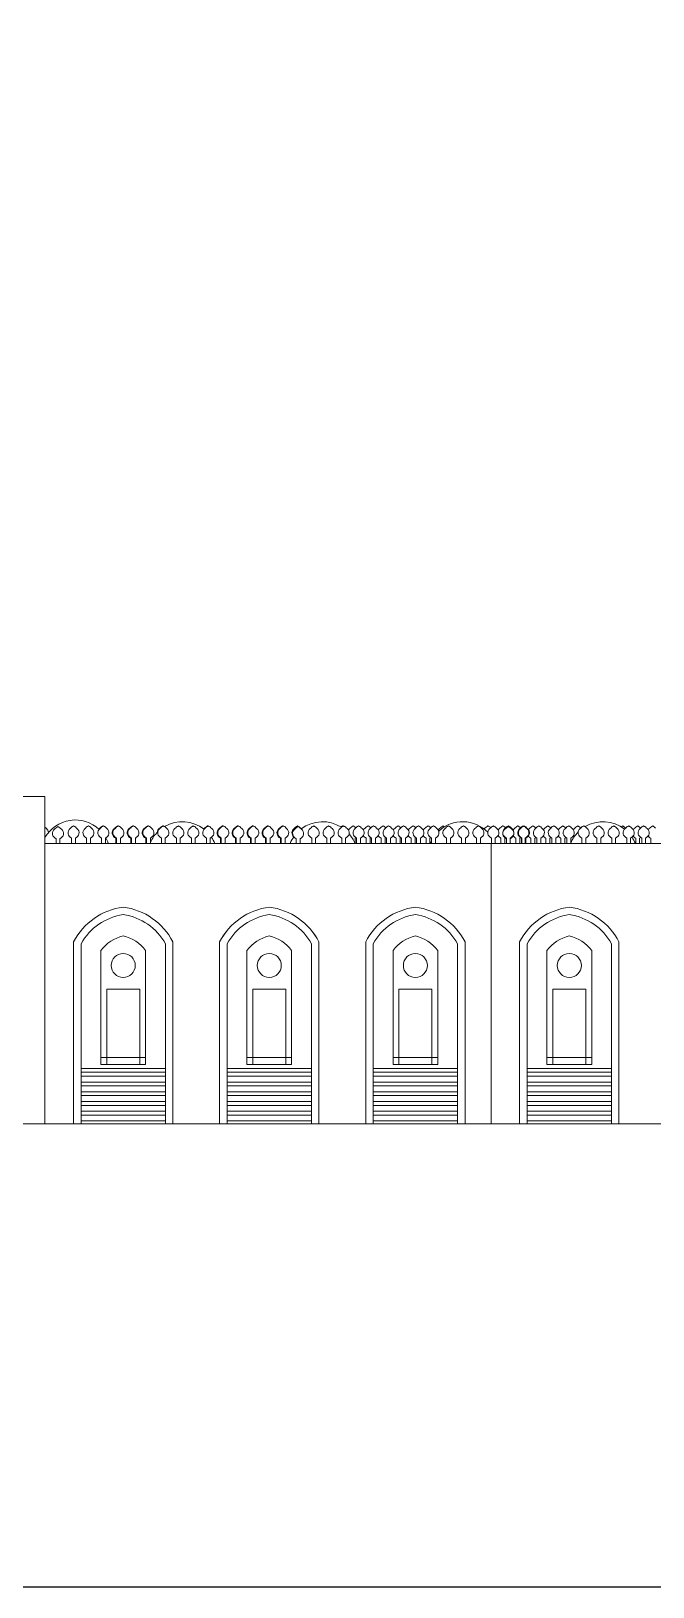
# Model space of a CAD drawing. Header units: inches. Extents: x -6210 to 141093, y -2740 to 21225.
# Drawn here: x 97739 to 98058, y 2900 to 3699 of the extents above; entities that cross this region are included whole.
import ezdxf

# ---------------------------------------------------------------- set-up
doc = ezdxf.new("R2010")
doc.units = ezdxf.units.IN
doc.header["$LTSCALE"] = 100
doc.header["$MEASUREMENT"] = 0

msp = doc.modelspace()

# ---------------------------------------------------------------- linework, layer by layer
at = {"color": 0, "linetype": 'Continuous', "lineweight": 0, "extrusion": (0, 1, 0)}
for p, q in [((97746.009, 3306.12844), (97731.77012, 3306.12844)), ((97746.009, 3138.12844), (97746.009, 3306.12844)), ((97975.07361, 3282.12844), (97746.009, 3282.12844)), ((97751.6965, 3284.52313), (97751.6965, 3282.12844)), ((97753.6965, 3282.12844), (97753.6965, 3284.52313)), ((97759.6746, 3284.87403), (97759.6746, 3282.12844)), ((97761.6746, 3282.12844), (97761.6746, 3284.87403)), ((97767.3621, 3284.87403), (97767.3621, 3282.12844)), ((97769.3621, 3282.12844), (97769.3621, 3284.87403)), ((97775.0496, 3284.87426), (97775.0496, 3282.12865)), ((97775.0496, 3282.12865), (97777.0496, 3282.12865)), ((97777.0496, 3282.12865), (97777.0496, 3284.87426)), ((97782.40203, 3282.12844), (97782.40203, 3284.83906)), ((97782.7371, 3284.87413), (97782.7371, 3282.12852)), ((97782.7371, 3282.12852), (97784.7371, 3282.12852)), ((97784.40203, 3282.12852), (97784.40203, 3282.12844)), ((97784.7371, 3282.12852), (97784.7371, 3284.87413)), ((97790.08953, 3282.12844), (97790.08953, 3284.83929)), ((97790.4246, 3284.87401), (97790.4246, 3282.12844)), ((97792.4246, 3282.12844), (97792.4246, 3284.87401)), ((97797.77703, 3282.12844), (97797.77703, 3284.83917)), ((97798.12231, 3284.87401), (97798.12231, 3282.12844)), ((97800.12231, 3282.12844), (97800.12231, 3284.87401)), ((97805.80981, 3284.87423), (97805.80981, 3282.12862)), ((97805.80981, 3282.12862), (97807.80981, 3282.12862)), ((97807.80981, 3282.12862), (97807.80981, 3284.87423)), ((97813.49731, 3284.87411), (97813.49731, 3282.1285)), ((97813.49731, 3282.1285), (97815.49731, 3282.1285)), ((97815.49731, 3282.1285), (97815.49731, 3284.87411)), ((97821.18481, 3284.87399), (97821.18481, 3282.12844)), ((97823.18481, 3282.12844), (97823.18481, 3284.87399)), ((97828.88253, 3284.87398), (97828.88252, 3282.12844)), ((97830.88252, 3282.12844), (97830.88253, 3284.87398)), ((97836.22474, 3282.12844), (97836.22475, 3284.83902)), ((97836.57003, 3284.87421), (97836.57002, 3282.1286)), ((97836.57002, 3282.1286), (97838.57002, 3282.1286)), ((97838.22474, 3282.1286), (97838.22474, 3282.12844)), ((97838.57002, 3282.1286), (97838.57003, 3284.87421)), ((97843.92246, 3282.12844), (97843.92246, 3284.83902)), ((97844.25753, 3284.87409), (97844.25752, 3282.12848)), ((97844.25752, 3282.12848), (97846.25752, 3282.12848)), ((97845.92246, 3282.12848), (97845.92246, 3282.12844)), ((97846.25752, 3282.12848), (97846.25753, 3284.87409)), ((97851.60996, 3282.12844), (97851.60996, 3284.83924)), ((97851.94503, 3284.87397), (97851.94502, 3282.12844)), ((97853.94502, 3282.12844), (97853.94503, 3284.87397)), ((97859.29746, 3282.12844), (97859.29746, 3284.83912)), ((97859.64274, 3284.87396), (97859.64274, 3282.12844)), ((97861.64274, 3282.12844), (97861.64274, 3284.87396)), ((97866.98496, 3282.12844), (97866.98496, 3284.83935)), ((97867.33024, 3284.87419), (97867.33024, 3282.12858)), ((97867.33024, 3282.12858), (97869.33024, 3282.12858)), ((97868.98496, 3282.12858), (97868.98496, 3282.12844)), ((97869.33024, 3282.12858), (97869.33024, 3284.87419)), ((97875.01774, 3284.52328), (97875.01774, 3282.12844)), ((97877.01774, 3282.12844), (97877.01774, 3284.52328)), ((97882.99584, 3284.87418), (97882.99584, 3282.12857)), ((97882.99584, 3282.12857), (97884.99584, 3282.12857)), ((97884.99584, 3282.12857), (97884.99584, 3284.87418)), ((97890.68334, 3284.87417), (97890.68334, 3282.12856)), ((97890.68334, 3282.12856), (97892.68334, 3282.12856)), ((97892.68334, 3282.12856), (97892.68334, 3284.87417)), ((97898.37084, 3284.8744), (97898.37084, 3282.12879)), ((97898.37084, 3282.12879), (97900.37084, 3282.12879)), ((97900.37084, 3282.12879), (97900.37084, 3284.8744)), ((97905.28486, 3284.8391), (97905.28486, 3282.12844)), ((97906.05834, 3284.87428), (97906.05834, 3282.12867)), ((97906.05834, 3282.12867), (97908.05834, 3282.12867)), ((97908.05834, 3282.12867), (97908.05834, 3284.87428)), ((97910.97236, 3282.12844), (97910.97236, 3284.83909)), ((97912.97236, 3284.83909), (97912.97236, 3282.12844)), ((97913.74584, 3284.87415), (97913.74584, 3282.12855)), ((97913.74584, 3282.12855), (97915.74584, 3282.12854)), ((97915.74584, 3282.12854), (97915.74584, 3284.87415)), ((97918.65986, 3282.12844), (97918.65986, 3284.83908)), ((97920.65986, 3284.83908), (97920.65986, 3282.12844)), ((97921.44355, 3284.87415), (97921.44355, 3282.12854)), ((97921.44355, 3282.12854), (97923.44355, 3282.12854)), ((97923.44355, 3282.12854), (97923.44355, 3284.87415)), ((97926.34736, 3282.12844), (97926.34736, 3284.83931)), ((97928.34736, 3284.83931), (97928.34736, 3282.12844)), ((97929.13105, 3284.87438), (97929.13105, 3282.12877)), ((97929.13105, 3282.12877), (97931.13105, 3282.12877)), ((97931.13105, 3282.12877), (97931.13105, 3284.87438)), ((97934.03486, 3282.12844), (97934.03486, 3284.83919)), ((97936.03486, 3284.83919), (97936.03486, 3282.12844)), ((97936.81855, 3284.87425), (97936.81855, 3282.12865)), ((97936.81855, 3282.12865), (97938.81855, 3282.12864)), ((97938.81855, 3282.12864), (97938.81855, 3284.87425)), ((97941.72236, 3282.12844), (97941.72236, 3284.83907)), ((97943.72236, 3284.83907), (97943.72236, 3282.12844)), ((97944.50605, 3284.87413), (97944.50605, 3282.12852)), ((97944.50605, 3282.12852), (97946.50605, 3282.12852)), ((97946.50605, 3282.12852), (97946.50605, 3284.87413)), ((97952.20377, 3284.87413), (97952.20377, 3282.12852)), ((97952.20377, 3282.12852), (97954.20377, 3282.12852)), ((97954.20377, 3282.12852), (97954.20377, 3284.87413)), ((97959.89127, 3284.87435), (97959.89127, 3282.12875)), ((97959.89127, 3282.12875), (97961.89127, 3282.12874)), ((97961.89127, 3282.12874), (97961.89127, 3284.87435)), ((97967.57877, 3284.87423), (97967.57877, 3282.12862)), ((97967.57877, 3282.12862), (97969.57877, 3282.12862)), ((97969.57877, 3282.12862), (97969.57877, 3284.87423)), ((97975.07361, 3138.12844), (97975.07361, 3282.12844)), ((97975.07361, 3138.12844), (97975.07361, 3282.12844)), ((98064.77012, 3282.12844), (97975.07361, 3282.12844)), ((97975.26627, 3284.87411), (97975.26627, 3282.1285)), ((97975.26627, 3282.1285), (97977.26627, 3282.1285)), ((97977.26627, 3282.1285), (97977.26627, 3284.87411)), ((97980.18029, 3282.12844), (97980.18029, 3284.83904)), ((97982.18029, 3284.83904), (97982.18029, 3282.12844)), ((97982.95377, 3284.5232), (97982.95377, 3282.12844)), ((97982.96398, 3284.8741), (97982.96398, 3282.1285)), ((97982.96398, 3282.1285), (97984.96398, 3282.12849)), ((97984.95377, 3282.12844), (97984.95377, 3284.5232)), ((97984.96398, 3282.12849), (97984.96398, 3284.8741)), ((97987.86779, 3282.12844), (97987.86779, 3284.83927)), ((97989.86779, 3284.83927), (97989.86779, 3282.12844)), ((97990.65148, 3284.87433), (97990.65148, 3282.12872)), ((97990.65148, 3282.12872), (97992.65148, 3282.12872)), ((97990.93187, 3284.8741), (97990.93187, 3282.12849)), ((97990.93187, 3282.12849), (97992.93187, 3282.12849)), ((97992.65148, 3282.12872), (97992.65148, 3284.87433)), ((97992.93187, 3282.12849), (97992.93187, 3284.8741)), ((97995.55529, 3282.12844), (97995.55529, 3284.83915)), ((97997.55529, 3284.83915), (97997.55529, 3282.12844)), ((97998.61937, 3284.87409), (97998.61937, 3282.12848)), ((97998.61937, 3282.12848), (98000.61937, 3282.12848)), ((98000.61937, 3282.12848), (98000.61937, 3284.87409)), ((98003.24279, 3282.12844), (98003.24279, 3284.83902)), ((98005.24279, 3284.83902), (98005.24279, 3282.12844)), ((98006.30687, 3284.87432), (98006.30687, 3282.12871)), ((98006.30687, 3282.12871), (98008.30687, 3282.12871)), ((98008.30687, 3282.12871), (98008.30687, 3284.87432)), ((98010.9405, 3282.12844), (98010.9405, 3284.83902)), ((98012.9405, 3284.83902), (98012.9405, 3282.12844)), ((98013.99437, 3284.8742), (98013.99437, 3282.12859)), ((98013.99437, 3282.12859), (98015.99437, 3282.12859)), ((98015.99437, 3282.12859), (98015.99437, 3284.8742)), ((98021.68187, 3284.87408), (98021.68187, 3282.12847)), ((98021.68187, 3282.12847), (98023.68187, 3282.12847)), ((98023.68187, 3282.12847), (98023.68187, 3284.87408)), ((98029.37958, 3284.87407), (98029.37958, 3282.12846)), ((98029.37958, 3282.12846), (98031.37958, 3282.12846)), ((98031.37958, 3282.12846), (98031.37958, 3284.87407)), ((98037.06708, 3284.8743), (98037.06708, 3282.12869)), ((98037.06708, 3282.12869), (98039.06708, 3282.12869)), ((98039.06708, 3282.12869), (98039.06708, 3284.8743)), ((98044.75458, 3284.87418), (98044.75458, 3282.12857)), ((98044.75458, 3282.12857), (98046.75458, 3282.12857)), ((98046.75458, 3282.12857), (98046.75458, 3284.87418)), ((98049.378, 3282.12844), (98049.378, 3284.83911)), ((98051.378, 3284.83911), (98051.378, 3282.12844)), ((98052.44208, 3284.87405), (98052.44208, 3282.12845)), ((98052.44208, 3282.12845), (98054.44208, 3282.12844)), ((98054.44208, 3282.12844), (98054.44208, 3284.87405)), ((98057.07572, 3282.12844), (98057.07572, 3284.8391)), ((97760.7055, 3138.12844), (97760.7055, 3231.57844)), ((97764.5305, 3138.12844), (97764.5305, 3230.61156)), ((97774.7305, 3168.6061), (97774.7305, 3227.07319)), ((97797.6805, 3227.07319), (97797.6805, 3168.6061)), ((97807.8805, 3230.61156), (97807.8805, 3138.12844)), ((97811.7055, 3231.57844), (97811.7055, 3138.12844)), ((97835.7055, 3138.12844), (97835.7055, 3231.57844)), ((97839.5305, 3138.12844), (97839.5305, 3230.61144)), ((97849.7305, 3168.6061), (97849.7305, 3227.07319)), ((97872.6805, 3227.07319), (97872.6805, 3168.6061)), ((97882.8805, 3230.61144), (97882.8805, 3138.12844)), ((97886.7055, 3231.57844), (97886.7055, 3138.12844)), ((97910.7055, 3138.12844), (97910.7055, 3231.57844)), ((97914.5305, 3138.12844), (97914.5305, 3230.61156)), ((97924.7305, 3168.6061), (97924.7305, 3227.07319)), ((97947.6805, 3227.07319), (97947.6805, 3168.6061)), ((97957.8805, 3230.61156), (97957.8805, 3138.12844)), ((97961.7055, 3231.57844), (97961.7055, 3138.12844)), ((97989.77012, 3138.12844), (97989.77012, 3231.57844)), ((97993.59512, 3138.12844), (97993.59512, 3230.61156)), ((98003.79512, 3168.6061), (98003.79512, 3227.07319)), ((98026.74512, 3227.07319), (98026.74512, 3168.6061)), ((98036.94512, 3230.61156), (98036.94512, 3138.12844)), ((98040.77012, 3231.57844), (98040.77012, 3138.12844)), ((97777.7305, 3207.27822), (97794.6805, 3207.27822)), ((97777.7305, 3168.6061), (97777.7305, 3207.27822)), ((97794.6805, 3207.27822), (97794.6805, 3168.6061)), ((97852.7305, 3207.27822), (97869.6805, 3207.27822)), ((97852.7305, 3168.6061), (97852.7305, 3207.27822)), ((97869.6805, 3207.27822), (97869.6805, 3168.6061)), ((97927.7305, 3207.27822), (97944.6805, 3207.27822)), ((97927.7305, 3168.6061), (97927.7305, 3207.27822)), ((97944.6805, 3207.27822), (97944.6805, 3168.6061)), ((98006.79512, 3207.27822), (98023.74512, 3207.27822)), ((98006.79512, 3168.6061), (98006.79512, 3207.27822)), ((98023.74512, 3207.27822), (98023.74512, 3168.6061)), ((97774.7305, 3172.15014), (97797.6805, 3172.15014)), ((97849.7305, 3172.15014), (97872.6805, 3172.15014)), ((97924.7305, 3172.15014), (97947.6805, 3172.15014)), ((98003.79512, 3172.15014), (98026.74512, 3172.15014)), ((97764.5305, 3166.62831), (97807.8805, 3166.62831)), ((97764.5305, 3164.62831), (97807.8805, 3164.62831)), ((97807.8805, 3162.62831), (97764.5305, 3162.62831)), ((97797.6805, 3168.6061), (97774.7305, 3168.6061)), ((97839.5305, 3166.62831), (97882.8805, 3166.62831)), ((97839.5305, 3164.62831), (97882.8805, 3164.62831)), ((97882.8805, 3162.62831), (97839.5305, 3162.62831)), ((97872.6805, 3168.6061), (97849.7305, 3168.6061)), ((97914.5305, 3166.62831), (97957.8805, 3166.62831)), ((97914.5305, 3164.62831), (97957.8805, 3164.62831)), ((97957.8805, 3162.62831), (97914.5305, 3162.62831)), ((97947.6805, 3168.6061), (97924.7305, 3168.6061)), ((97993.59512, 3166.62831), (98036.94512, 3166.62831)), ((97993.59512, 3164.62831), (98036.94512, 3164.62831)), ((98036.94512, 3162.62831), (97993.59512, 3162.62831)), ((98026.74512, 3168.6061), (98003.79512, 3168.6061)), ((97764.5305, 3159.62831), (97807.8805, 3159.62831)), ((97807.8805, 3157.62831), (97764.5305, 3157.62831)), ((97764.5305, 3154.62831), (97807.8805, 3154.62831)), ((97839.5305, 3159.62831), (97882.8805, 3159.62831)), ((97882.8805, 3157.62831), (97839.5305, 3157.62831)), ((97839.5305, 3154.62831), (97882.8805, 3154.62831)), ((97914.5305, 3159.62831), (97957.8805, 3159.62831)), ((97957.8805, 3157.62831), (97914.5305, 3157.62831)), ((97914.5305, 3154.62831), (97957.8805, 3154.62831)), ((97993.59512, 3159.62831), (98036.94512, 3159.62831)), ((98036.94512, 3157.62831), (97993.59512, 3157.62831)), ((97993.59512, 3154.62831), (98036.94512, 3154.62831)), ((97807.8805, 3152.62831), (97764.5305, 3152.62831)), ((97764.5305, 3149.62831), (97807.8805, 3149.62831)), ((97807.8805, 3147.62831), (97764.5305, 3147.62831)), ((97882.8805, 3152.62831), (97839.5305, 3152.62831)), ((97839.5305, 3149.62831), (97882.8805, 3149.62831)), ((97882.8805, 3147.62831), (97839.5305, 3147.62831)), ((97957.8805, 3152.62831), (97914.5305, 3152.62831)), ((97914.5305, 3149.62831), (97957.8805, 3149.62831)), ((97957.8805, 3147.62831), (97914.5305, 3147.62831)), ((98036.94512, 3152.62831), (97993.59512, 3152.62831)), ((97993.59512, 3149.62831), (98036.94512, 3149.62831)), ((98036.94512, 3147.62831), (97993.59512, 3147.62831)), ((97764.5305, 3144.62831), (97807.8805, 3144.62831)), ((97807.8805, 3142.62831), (97764.5305, 3142.62831)), ((97764.5305, 3139.62831), (97807.8805, 3139.62831)), ((97839.5305, 3144.62831), (97882.8805, 3144.62831)), ((97882.8805, 3142.62831), (97839.5305, 3142.62831)), ((97839.5305, 3139.62831), (97882.8805, 3139.62831)), ((97914.5305, 3144.62831), (97957.8805, 3144.62831)), ((97957.8805, 3142.62831), (97914.5305, 3142.62831)), ((97914.5305, 3139.62831), (97957.8805, 3139.62831)), ((97993.59512, 3144.62831), (98036.94512, 3144.62831)), ((98036.94512, 3142.62831), (97993.59512, 3142.62831)), ((97993.59512, 3139.62831), (98036.94512, 3139.62831)), ((97746.009, 3138.12844), (97731.77012, 3138.12844)), ((97760.7055, 3138.12844), (97746.009, 3138.12844)), ((97764.5305, 3138.12844), (97760.7055, 3138.12844)), ((97764.5305, 3138.12831), (97764.5305, 3138.12844)), ((97807.8805, 3138.12831), (97764.5305, 3138.12831)), ((97811.7055, 3138.12844), (97807.8805, 3138.12844)), ((97807.8805, 3138.12844), (97807.8805, 3138.12831)), ((97835.7055, 3138.12844), (97811.7055, 3138.12844)), ((97839.5305, 3138.12844), (97835.7055, 3138.12844)), ((97839.5305, 3138.12831), (97839.5305, 3138.12844)), ((97882.8805, 3138.12831), (97839.5305, 3138.12831)), ((97886.7055, 3138.12844), (97882.8805, 3138.12844)), ((97882.8805, 3138.12844), (97882.8805, 3138.12831)), ((97910.7055, 3138.12844), (97886.7055, 3138.12844)), ((97914.5305, 3138.12844), (97910.7055, 3138.12844)), ((97914.5305, 3138.12831), (97914.5305, 3138.12844)), ((97957.8805, 3138.12831), (97914.5305, 3138.12831)), ((97961.7055, 3138.12844), (97957.8805, 3138.12844)), ((97957.8805, 3138.12844), (97957.8805, 3138.12831)), ((97975.07361, 3138.12844), (97961.7055, 3138.12844)), ((97989.77012, 3138.12844), (97975.07361, 3138.12844)), ((97993.59512, 3138.12844), (97989.77012, 3138.12844)), ((97993.59512, 3138.12831), (97993.59512, 3138.12844)), ((98036.94512, 3138.12831), (97993.59512, 3138.12831)), ((98040.77012, 3138.12844), (98036.94512, 3138.12844)), ((98036.94512, 3138.12844), (98036.94512, 3138.12831)), ((98064.77012, 3138.12844), (98040.77012, 3138.12844))]:
    msp.add_line(p, q, dxfattribs=at)
msp.add_lwpolyline([(97239.83562, 2900.48429), (99369.30523, 2900.48429), (99369.30523, 4497.58649), (97239.83562, 4497.58649)], close=True)
at = {"color": 0, "linetype": 'Continuous', "lineweight": 0}
for centre in [(97786.2055, 3219.44861), (97861.2055, 3219.44861), (97936.2055, 3219.44861), (98015.27012, 3219.44861)]:
    msp.add_circle(centre, 6.17039, dxfattribs=at)
for centre, radius, start, end in [((97761.57012, 3276.12844), 18, 47.08257616, 149.82643275), ((97742.03298, 3285.4567), 6.34226, 42.39588011, 51.17757191), ((97755.61784, 3285.14075), 6.34226, 117.42681358, 137.60411989), ((97749.77516, 3285.14075), 6.34226, 42.39588011, 62.57318642), ((97763.59594, 3285.49165), 6.34226, 117.42681358, 137.60411989), ((97757.75326, 3285.49165), 6.34226, 42.39588011, 62.57318642), ((97771.28344, 3285.49164), 6.34226, 117.42681358, 137.60411989), ((97765.44076, 3285.49164), 6.34226, 42.39588011, 62.57318642), ((97778.62566, 3285.45668), 6.34226, 117.42681358, 137.60411989), ((97778.97094, 3285.49187), 6.34226, 117.42681358, 137.60411989), ((97772.78298, 3285.45668), 6.34226, 61.12685546, 62.57318642), ((97773.12826, 3285.49187), 6.34226, 42.39588011, 62.57318642), ((97786.32337, 3285.45668), 6.34226, 117.42681358, 137.60411989), ((97786.65844, 3285.49175), 6.34226, 117.42681358, 137.60411989), ((97780.48069, 3285.45668), 6.34226, 61.17915755, 62.57318642), ((97780.81576, 3285.49175), 6.34226, 42.39588011, 62.57318642), ((97794.01087, 3285.4569), 6.34226, 117.42681358, 137.60411989), ((97794.34594, 3285.49162), 6.34226, 117.42681358, 137.60411989), ((97788.16819, 3285.4569), 6.34226, 61.17592953, 62.57318642), ((97788.50326, 3285.49162), 6.34226, 42.39588011, 62.57318642), ((97801.69837, 3285.45678), 6.34226, 117.42681358, 137.60411989), ((97802.04365, 3285.49162), 6.34226, 117.42681358, 137.60411989), ((97795.85569, 3285.45678), 6.34226, 61.12363281, 62.57318642), ((97796.20097, 3285.49162), 6.34226, 42.39588011, 62.57318642), ((97809.38587, 3285.45666), 6.34226, 117.42681358, 137.60411989), ((97809.73115, 3285.49185), 6.34226, 117.42681358, 137.60411989), ((97803.54319, 3285.45666), 6.34226, 61.12685546, 62.57318642), ((97803.88847, 3285.49185), 6.34226, 42.39588011, 62.57318642), ((97816.54488, 3275.22241), 18, 51.7241732, 120.39614789), ((97817.41865, 3285.49172), 6.34226, 117.42681358, 137.60411989), ((97811.57597, 3285.49172), 6.34226, 42.39588011, 62.57318642), ((97825.10615, 3285.4916), 6.34226, 117.42681358, 137.60411989), ((97819.26347, 3285.4916), 6.34226, 42.39588011, 62.57318642), ((97832.45859, 3285.45676), 6.34226, 117.42681358, 137.60411989), ((97832.80387, 3285.4916), 6.34226, 117.42681358, 137.60411989), ((97826.61591, 3285.45676), 6.34226, 61.12363281, 62.57318642), ((97826.96118, 3285.4916), 6.34226, 42.39588011, 62.57318642), ((97840.14609, 3285.45664), 6.34226, 117.42681358, 137.60411989), ((97840.49137, 3285.49182), 6.34226, 117.42681358, 137.60411989), ((97834.30341, 3285.45664), 6.34226, 61.12685546, 62.57318642), ((97834.64868, 3285.49182), 6.34226, 42.39588011, 62.57318642), ((97847.8438, 3285.45663), 6.34226, 117.42681358, 137.60411989), ((97848.17887, 3285.4917), 6.34226, 117.42681358, 137.60411989), ((97842.00112, 3285.45663), 6.34226, 61.17915755, 62.57318642), ((97842.33618, 3285.4917), 6.34226, 42.39588011, 62.57318642), ((97855.5313, 3285.45686), 6.34226, 117.42681358, 137.60411989), ((97855.86637, 3285.49158), 6.34226, 117.42681358, 137.60411989), ((97849.68862, 3285.45686), 6.34226, 61.17592953, 62.57318642), ((97850.02368, 3285.49158), 6.34226, 42.39588011, 62.57318642), ((97863.2188, 3285.45674), 6.34226, 117.42681358, 137.60411989), ((97863.56408, 3285.49157), 6.34226, 117.42681358, 137.60411989), ((97857.37612, 3285.45674), 6.34226, 61.12363281, 62.57318642), ((97857.7214, 3285.49157), 6.34226, 42.39588011, 62.57318642), ((97870.9063, 3285.45696), 6.34226, 117.42681358, 137.60411989), ((97871.25158, 3285.4918), 6.34226, 117.42681358, 137.60411989), ((97865.06362, 3285.45696), 6.34226, 61.12363281, 62.57318642), ((97865.4089, 3285.4918), 6.34226, 42.39588011, 62.57318642), ((97878.5938, 3285.45684), 6.34226, 117.42681358, 137.60411989), ((97878.93908, 3285.14089), 6.34226, 117.42681358, 137.60411989), ((97872.75112, 3285.45684), 6.34226, 45.42493149, 62.57318642), ((97873.0964, 3285.14089), 6.34226, 42.39588011, 62.57318642), ((97888.54488, 3275.22241), 18, 57.36574567, 127.23772969), ((97886.91718, 3285.49179), 6.34226, 117.42681358, 137.60411989), ((97881.0745, 3285.49179), 6.34226, 42.39588011, 62.57318642), ((97894.60468, 3285.49178), 6.34226, 117.42681358, 137.60411989), ((97888.762, 3285.49178), 6.34226, 42.39588011, 62.57318642), ((97902.29218, 3285.49201), 6.34226, 117.42681358, 137.60411989), ((97901.67673, 3285.45671), 6.34226, 117.42681358, 126.14302198), ((97895.83405, 3285.45671), 6.34226, 59.70646362, 62.57318642), ((97896.4495, 3285.49201), 6.34226, 42.39588011, 62.57318642), ((97907.2062, 3285.45671), 6.34226, 117.42681358, 137.60411989), ((97901.36352, 3285.45671), 6.34226, 47.44719058, 62.57318642), ((97909.97968, 3285.49189), 6.34226, 117.42681358, 137.60411989), ((97904.137, 3285.49189), 6.34226, 42.39588011, 62.57318642), ((97914.8937, 3285.4567), 6.34226, 117.42681358, 137.60411989), ((97909.05102, 3285.4567), 6.34226, 47.44641956, 62.57318642), ((97917.66718, 3285.49177), 6.34226, 117.42681358, 137.60411989), ((97911.8245, 3285.49177), 6.34226, 42.39588011, 62.57318642), ((97922.5812, 3285.4567), 6.34226, 117.42681358, 137.60411989), ((97916.73852, 3285.4567), 6.34226, 47.38324437, 62.57318642), ((97925.3649, 3285.49176), 6.34226, 117.42681358, 137.60411989), ((97919.52221, 3285.49176), 6.34226, 42.39588011, 62.57318642), ((97930.2687, 3285.45693), 6.34226, 117.42681358, 137.60411989), ((97924.42602, 3285.45693), 6.34226, 47.38324437, 62.57318642), ((97933.0524, 3285.49199), 6.34226, 117.42681358, 137.60411989), ((97927.20971, 3285.49199), 6.34226, 42.39588011, 62.57318642), ((97937.9562, 3285.4568), 6.34226, 117.42681358, 137.60411989), ((97932.11352, 3285.4568), 6.34226, 47.38324437, 62.57318642), ((97940.7399, 3285.49187), 6.34226, 117.42681358, 137.60411989), ((97934.89721, 3285.49187), 6.34226, 42.39588011, 62.57318642), ((97945.6437, 3285.45668), 6.34226, 117.42681358, 137.60411989), ((97939.80102, 3285.45668), 6.34226, 47.38324437, 62.57318642), ((97948.4274, 3285.49175), 6.34226, 117.42681358, 137.60411989), ((97942.58471, 3285.49175), 6.34226, 42.39588011, 62.57318642), ((97960.54488, 3275.22241), 18, 44.27135506, 133.16693902), ((97953.34142, 3285.45668), 6.34226, 117.42681358, 137.60411989), ((97947.49873, 3285.45668), 6.34226, 54.29405116, 62.57318642), ((97956.12511, 3285.49174), 6.34226, 117.42681358, 137.60411989), ((97950.28243, 3285.49174), 6.34226, 42.39588011, 62.57318642), ((97963.81261, 3285.49197), 6.34226, 117.42681358, 137.60411989), ((97957.96993, 3285.49197), 6.34226, 42.39588011, 62.57318642), ((97971.50011, 3285.49185), 6.34226, 117.42681358, 137.60411989), ((97965.65743, 3285.49185), 6.34226, 42.39588011, 62.57318642), ((97976.40392, 3285.45666), 6.34226, 117.42681358, 137.60411989), ((97970.56123, 3285.45666), 6.34226, 47.38324437, 62.57318642), ((97979.18761, 3285.49172), 6.34226, 117.42681358, 137.60411989), ((97973.34493, 3285.49172), 6.34226, 42.39588011, 62.57318642), ((97984.10163, 3285.45665), 6.34226, 117.42681358, 137.60411989), ((97978.25895, 3285.45665), 6.34226, 47.38324437, 62.57318642), ((97986.87511, 3285.14081), 6.34226, 117.42681358, 137.60411989), ((97986.88532, 3285.49172), 6.34226, 117.42681358, 137.60411989), ((97981.03243, 3285.14081), 6.34226, 42.39588011, 62.57318642), ((97981.04264, 3285.49172), 6.34226, 42.39588011, 62.57318642), ((97991.78913, 3285.45688), 6.34226, 117.42681358, 137.60411989), ((97985.94645, 3285.45688), 6.34226, 47.38324437, 62.57318642), ((97994.57282, 3285.49194), 6.34226, 117.42681358, 137.60411989), ((97994.85321, 3285.49171), 6.34226, 117.42681358, 137.60411989), ((97988.73014, 3285.49194), 6.34226, 42.39588011, 62.57318642), ((97989.01053, 3285.49171), 6.34226, 42.39588011, 62.57318642), ((97999.47663, 3285.45676), 6.34226, 117.42681358, 137.60411989), ((97993.63395, 3285.45676), 6.34226, 45.62254471, 62.57318642), ((98002.54071, 3285.49171), 6.34226, 117.42681358, 137.60411989), ((97996.69803, 3285.49171), 6.34226, 42.39588011, 62.57318642), ((98007.16413, 3285.45664), 6.34226, 117.42681358, 137.60411989), ((98001.32145, 3285.45664), 6.34226, 45.62478205, 62.57318642), ((98010.22821, 3285.49193), 6.34226, 117.42681358, 137.60411989), ((98004.38553, 3285.49193), 6.34226, 42.39588011, 62.57318642), ((98014.86184, 3285.45663), 6.34226, 117.42681358, 137.60411989), ((98009.01916, 3285.45663), 6.34226, 45.6890599, 62.57318642), ((98017.91571, 3285.49181), 6.34226, 117.42681358, 137.60411989), ((98012.07303, 3285.49181), 6.34226, 42.39588011, 62.57318642), ((98022.54934, 3285.45686), 6.34226, 117.42681358, 137.60411989), ((98016.70666, 3285.45686), 6.34226, 45.68681995, 62.57318642), ((98025.60321, 3285.49169), 6.34226, 117.42681358, 137.60411989), ((98019.76053, 3285.49169), 6.34226, 42.39588011, 62.57318642), ((98032.54488, 3275.22241), 18, 52.03448416, 120.65040577), ((98033.30092, 3285.49168), 6.34226, 117.42681358, 137.60411989), ((98027.45824, 3285.49168), 6.34226, 42.39588011, 62.57318642), ((98040.98842, 3285.49191), 6.34226, 117.42681358, 137.60411989), ((98035.14574, 3285.49191), 6.34226, 42.39588011, 62.57318642), ((98045.61184, 3285.45684), 6.34226, 117.42681358, 125.81339941), ((98039.76916, 3285.45684), 6.34226, 45.62254471, 62.57318642), ((98048.67592, 3285.49179), 6.34226, 117.42681358, 137.60411989), ((98042.83324, 3285.49179), 6.34226, 42.39588011, 62.57318642), ((98053.29934, 3285.45672), 6.34226, 117.42681358, 137.60411989), ((98047.45666, 3285.45672), 6.34226, 45.62254471, 62.57318642), ((98056.36342, 3285.49167), 6.34226, 117.42681358, 137.60411989), ((98050.52074, 3285.49167), 6.34226, 42.39588011, 62.57318642), ((98060.99706, 3285.45671), 6.34226, 117.42681358, 137.60411989), ((98055.15438, 3285.45671), 6.34226, 45.62254471, 62.57318642), ((97744.95432, 3287.50122), 2.84375, 4.19958553, 51.70141428), ((97752.6965, 3287.18526), 2.84375, 128.29858572, 249.41183398), ((97752.6965, 3287.18526), 2.84375, 290.58817169, 51.70141428), ((97760.6746, 3287.53616), 2.84375, 128.29858572, 249.41183398), ((97760.6746, 3287.53616), 2.84375, 290.58817169, 51.70141428), ((97768.3621, 3287.53615), 2.84375, 128.29858572, 249.41183398), ((97768.3621, 3287.53615), 2.84375, 290.58817169, 51.70141428), ((97776.0496, 3287.53638), 2.84375, 128.29858572, 249.41183398), ((97775.70432, 3287.50119), 2.84375, 128.29858572, 136.1724144), ((97776.0496, 3287.53638), 2.84375, 290.58817169, 51.70141428), ((97761.57012, 3276.12844), 18, 19.47122063, 29.38444278), ((97783.40203, 3287.50119), 2.84375, 128.29858572, 249.41183398), ((97783.7371, 3287.53626), 2.84375, 128.29858572, 249.41183398), ((97783.7371, 3287.53626), 2.84375, 290.58817169, 51.70141428), ((97791.08953, 3287.50142), 2.84375, 128.29858572, 249.41183398), ((97791.4246, 3287.53614), 2.84375, 128.29858572, 249.41183398), ((97791.4246, 3287.53614), 2.84375, 290.58817169, 51.70141428), ((97798.77703, 3287.50129), 2.84375, 128.29858572, 249.41183398), ((97799.12231, 3287.53613), 2.84375, 128.29858572, 249.41183398), ((97799.12231, 3287.53613), 2.84375, 290.58817169, 51.70141428), ((97816.54488, 3275.22241), 18, 134.01906524, 155.83427347), ((97806.46453, 3287.50117), 2.84375, 128.29858572, 174.7054468), ((97806.80981, 3287.53636), 2.84375, 128.29858572, 249.41183398), ((97806.80981, 3287.53636), 2.84375, 290.58817169, 51.70141428), ((97814.49731, 3287.53624), 2.84375, 128.29858572, 249.41183398), ((97814.49731, 3287.53624), 2.84375, 290.58817169, 51.70141428), ((97822.18481, 3287.53611), 2.84375, 128.29858572, 249.41183398), ((97822.18481, 3287.53611), 2.84375, 290.58817169, 51.70141428), ((97829.88253, 3287.53611), 2.84375, 128.29858572, 249.41183398), ((97829.53725, 3287.50127), 2.84375, 128.29858572, 135.44514462), ((97829.88253, 3287.53611), 2.84375, 290.58817169, 51.70141428), ((97816.54488, 3275.22241), 18, 22.5610922, 33.70403896), ((97837.22475, 3287.50115), 2.84375, 128.29858572, 249.41183398), ((97837.57003, 3287.53634), 2.84375, 128.29858572, 249.41183398), ((97837.57003, 3287.53634), 2.84375, 290.58817169, 51.70141428), ((97844.92246, 3287.50114), 2.84375, 128.29858572, 249.41183398), ((97845.25753, 3287.53621), 2.84375, 128.29858572, 249.41183398), ((97845.25753, 3287.53621), 2.84375, 290.58817169, 51.70141428), ((97852.60996, 3287.50137), 2.84375, 128.29858572, 249.41183398), ((97852.94503, 3287.53609), 2.84375, 128.29858572, 249.41183398), ((97852.94503, 3287.53609), 2.84375, 290.58817169, 51.70141428), ((97860.29746, 3287.50125), 2.84375, 128.29858572, 249.41183398), ((97860.64274, 3287.53609), 2.84375, 128.29858572, 249.41183398), ((97860.64274, 3287.53609), 2.84375, 290.58817169, 51.70141428), ((97867.98496, 3287.50148), 2.84375, 128.29858572, 249.41183398), ((97868.33024, 3287.53631), 2.84375, 128.29858572, 249.41183398), ((97868.33024, 3287.53631), 2.84375, 290.58817169, 51.70141428), ((97888.54488, 3275.22241), 18, 145.28992735, 157.4389078), ((97875.67246, 3287.50135), 2.84375, 128.29858572, 226.66811416), ((97876.01774, 3287.1854), 2.84375, 128.29858572, 249.41183398), ((97876.01774, 3287.1854), 2.84375, 290.58817169, 51.70141428), ((97883.99584, 3287.5363), 2.84375, 128.29858572, 249.41183398), ((97883.99584, 3287.5363), 2.84375, 290.58817169, 51.70141428), ((97891.68334, 3287.5363), 2.84375, 128.29858572, 249.41183398), ((97891.68334, 3287.5363), 2.84375, 290.58817169, 51.70141428), ((97899.37084, 3287.53652), 2.84375, 128.29858572, 249.41183398), ((97899.37084, 3287.53652), 2.84375, 290.58817169, 51.70141428), ((97904.28486, 3287.50122), 2.84375, 128.29858572, 149.36005017), ((97888.54488, 3275.22241), 18, 22.5610922, 40.84126951), ((97907.05834, 3287.5364), 2.84375, 128.29858572, 249.41183398), ((97904.28486, 3287.50122), 2.84375, 290.58817169, 299.91520978), ((97907.05834, 3287.5364), 2.84375, 290.58817169, 51.70141428), ((97911.97236, 3287.50122), 2.84375, 209.81810386, 249.41183398), ((97911.97236, 3287.50122), 2.84375, 128.29858572, 149.36139044), ((97914.74584, 3287.53628), 2.84375, 128.29858572, 249.41183398), ((97911.97236, 3287.50122), 2.84375, 290.58817169, 299.91278877), ((97914.74584, 3287.53628), 2.84375, 290.58817169, 51.70141428), ((97919.65986, 3287.50121), 2.84375, 209.81947748, 249.41183398), ((97919.65986, 3287.50121), 2.84375, 128.29858572, 149.36273076), ((97922.44355, 3287.53627), 2.84375, 128.29858572, 249.41183398), ((97919.65986, 3287.50121), 2.84375, 290.58817169, 300.02805442), ((97922.44355, 3287.53627), 2.84375, 290.58817169, 51.70141428), ((97927.34736, 3287.50144), 2.84375, 210.02513932, 249.41183398), ((97927.34736, 3287.50144), 2.84375, 128.29858572, 149.16080495), ((97930.13105, 3287.5365), 2.84375, 128.29858572, 249.41183398), ((97927.34736, 3287.50144), 2.84375, 290.58817169, 300.02805442), ((97930.13105, 3287.5365), 2.84375, 290.58817169, 51.70141428), ((97935.03486, 3287.50132), 2.84375, 210.02101035, 249.41183398), ((97935.03486, 3287.50132), 2.84375, 128.29858572, 149.15677513), ((97937.81855, 3287.53638), 2.84375, 128.29858572, 249.41183398), ((97935.03486, 3287.50132), 2.84375, 290.58817169, 300.02805442), ((97937.81855, 3287.53638), 2.84375, 290.58817169, 51.70141428), ((97942.72236, 3287.50119), 2.84375, 210.02101035, 249.41183398), ((97942.72236, 3287.50119), 2.84375, 128.29858572, 149.15677513), ((97945.50605, 3287.53626), 2.84375, 128.29858572, 249.41183398), ((97942.72236, 3287.50119), 2.84375, 290.58817169, 300.02805442), ((97960.54488, 3275.22241), 18, 153.00499122, 157.4389078), ((97945.50605, 3287.53626), 2.84375, 290.58817169, 51.70141428), ((97950.42008, 3287.50119), 2.84375, 128.29858572, 149.36273076), ((97953.20377, 3287.53625), 2.84375, 128.29858572, 249.41183398), ((97953.20377, 3287.53625), 2.84375, 290.58817169, 51.70141428), ((97960.89127, 3287.53648), 2.84375, 128.29858572, 249.41183398), ((97960.89127, 3287.53648), 2.84375, 290.58817169, 51.70141428), ((97968.57877, 3287.53636), 2.84375, 128.29858572, 249.41183398), ((97968.57877, 3287.53636), 2.84375, 290.58817169, 51.70141428), ((97973.48258, 3287.50117), 2.84375, 128.29858572, 134.76775061), ((97976.26627, 3287.53624), 2.84375, 128.29858572, 249.41183398), ((97960.54488, 3275.22241), 18, 22.5610922, 22.56131625), ((97976.26627, 3287.53624), 2.84375, 290.58817169, 51.70141428), ((97981.18029, 3287.50117), 2.84375, 209.81947748, 249.41183398), ((97981.18029, 3287.50117), 2.84375, 128.29858572, 149.36273076), ((97983.95377, 3287.18532), 2.84375, 128.29858572, 249.41183398), ((97983.96398, 3287.53623), 2.84375, 128.29858572, 249.41183398), ((97981.18029, 3287.50117), 2.84375, 290.58817169, 292.89611183), ((97983.95377, 3287.18532), 2.84375, 290.58817169, 51.70141428), ((97983.96398, 3287.53623), 2.84375, 290.58817169, 51.70141428), ((97988.86779, 3287.50139), 2.84375, 128.29858572, 149.16080495), ((97988.86779, 3287.50139), 2.84375, 213.70727685, 249.41183398), ((97991.65148, 3287.53646), 2.84375, 128.29858572, 249.41183398), ((97991.93187, 3287.53622), 2.84375, 128.29858572, 249.41183398), ((97988.86779, 3287.50139), 2.84375, 290.58817169, 300.02805442), ((97991.65148, 3287.53646), 2.84375, 290.58817169, 51.70141428), ((97991.93187, 3287.53622), 2.84375, 290.58817169, 51.70141428), ((97996.55529, 3287.50127), 2.84375, 215.18343013, 249.41183398), ((97996.55529, 3287.50127), 2.84375, 128.29858572, 143.95026831), ((97999.61937, 3287.53622), 2.84375, 128.29858572, 249.41183398), ((97996.55529, 3287.50127), 2.84375, 290.58817169, 303.25370817), ((97999.61937, 3287.53622), 2.84375, 290.58817169, 51.70141428), ((98004.24279, 3287.50115), 2.84375, 215.18197263, 249.41183398), ((98004.24279, 3287.50115), 2.84375, 128.29858572, 143.9488413), ((98007.30687, 3287.53645), 2.84375, 128.29858572, 249.41183398), ((98004.24279, 3287.50115), 2.84375, 290.58817169, 303.26028424), ((98007.30687, 3287.53645), 2.84375, 290.58817169, 51.70141428), ((98011.9405, 3287.50114), 2.84375, 215.00295179, 249.41183398), ((98011.9405, 3287.50114), 2.84375, 128.29858572, 144.1240216), ((98014.99437, 3287.53632), 2.84375, 128.29858572, 249.41183398), ((98011.9405, 3287.50114), 2.84375, 290.58817169, 303.13824154), ((98032.54488, 3275.22241), 18, 157.43837953, 157.4389078), ((98014.99437, 3287.53632), 2.84375, 290.58817169, 51.70141428), ((98032.54488, 3275.22241), 18, 134.72562003, 156.84917131), ((98019.628, 3287.50137), 2.84375, 215.00731499, 227.41451228), ((98019.628, 3287.50137), 2.84375, 128.29858572, 144.12829284), ((98022.68187, 3287.5362), 2.84375, 128.29858572, 249.41183398), ((98022.68187, 3287.5362), 2.84375, 290.58817169, 51.70141428), ((98030.37958, 3287.5362), 2.84375, 128.29858572, 249.41183398), ((98030.37958, 3287.5362), 2.84375, 290.58817169, 51.70141428), ((98038.06708, 3287.53642), 2.84375, 128.29858572, 249.41183398), ((98038.06708, 3287.53642), 2.84375, 290.58817169, 51.70141428), ((98045.75458, 3287.5363), 2.84375, 128.29858572, 249.41183398), ((98045.75458, 3287.5363), 2.84375, 290.58817169, 51.70141428), ((98032.54488, 3275.22241), 18, 22.5610922, 33.94533444), ((98050.378, 3287.50123), 2.84375, 215.18197263, 249.41183398), ((98050.378, 3287.50123), 2.84375, 128.29858572, 143.9488413), ((98053.44208, 3287.53618), 2.84375, 128.29858572, 249.41183398), ((98050.378, 3287.50123), 2.84375, 290.58817169, 303.25370817), ((98053.44208, 3287.53618), 2.84375, 290.58817169, 51.70141428), ((98058.07572, 3287.50123), 2.84375, 215.00731499, 249.41183398), ((98058.07572, 3287.50123), 2.84375, 128.29858572, 144.12829284), ((97790.61336, 3215.9922), 33.72553, 97.50993976, 152.47410064), ((97790.61336, 3215.9922), 29.90053, 98.4773048, 150.72951582), ((97781.79763, 3215.9922), 33.72553, 27.52589936, 82.49006024), ((97781.79763, 3215.9922), 29.90053, 29.27048418, 81.5226952), ((97865.61336, 3215.9922), 33.72553, 97.50993976, 152.47410064), ((97865.61336, 3215.99208), 33.72553, 97.50993976, 152.47410064), ((97865.61336, 3215.99208), 29.90053, 98.4773048, 150.72951582), ((97856.79763, 3215.9922), 33.72553, 27.52589936, 82.49006024), ((97856.79763, 3215.99208), 33.72553, 27.52589936, 82.49006024), ((97856.79763, 3215.99208), 29.90053, 29.27048418, 81.5226952), ((97940.61336, 3215.9922), 33.72553, 97.50993976, 152.47410064), ((97940.61336, 3215.9922), 29.90053, 98.4773048, 150.72951582), ((97931.79763, 3215.9922), 33.72553, 27.52589936, 82.49006024), ((97931.79763, 3215.9922), 29.90053, 29.27048418, 81.5226952), ((98019.67798, 3215.9922), 33.72553, 97.50993976, 152.47410064), ((98019.67798, 3215.9922), 29.90053, 98.4773048, 150.72951582), ((98010.86225, 3215.9922), 33.72553, 27.52589936, 82.49006024), ((98010.86225, 3215.9922), 29.90053, 29.27048418, 81.5226952), ((97790.61336, 3215.41792), 19.70053, 102.92900368, 143.7277828), ((97781.79763, 3215.41792), 19.70053, 36.2722172, 77.07099632), ((97865.61336, 3215.41792), 19.70053, 102.92900368, 143.7277828), ((97856.79763, 3215.41792), 19.70053, 36.2722172, 77.07099632), ((97940.61336, 3215.41792), 19.70053, 102.92900368, 143.7277828), ((97931.79763, 3215.41792), 19.70053, 36.2722172, 77.07099632), ((98019.67798, 3215.41792), 19.70053, 102.92900368, 143.7277828), ((98010.86225, 3215.41792), 19.70053, 36.2722172, 77.07099632)]:
    msp.add_arc(centre, radius, start, end, dxfattribs=at)

doc.saveas('drawing.dxf')
